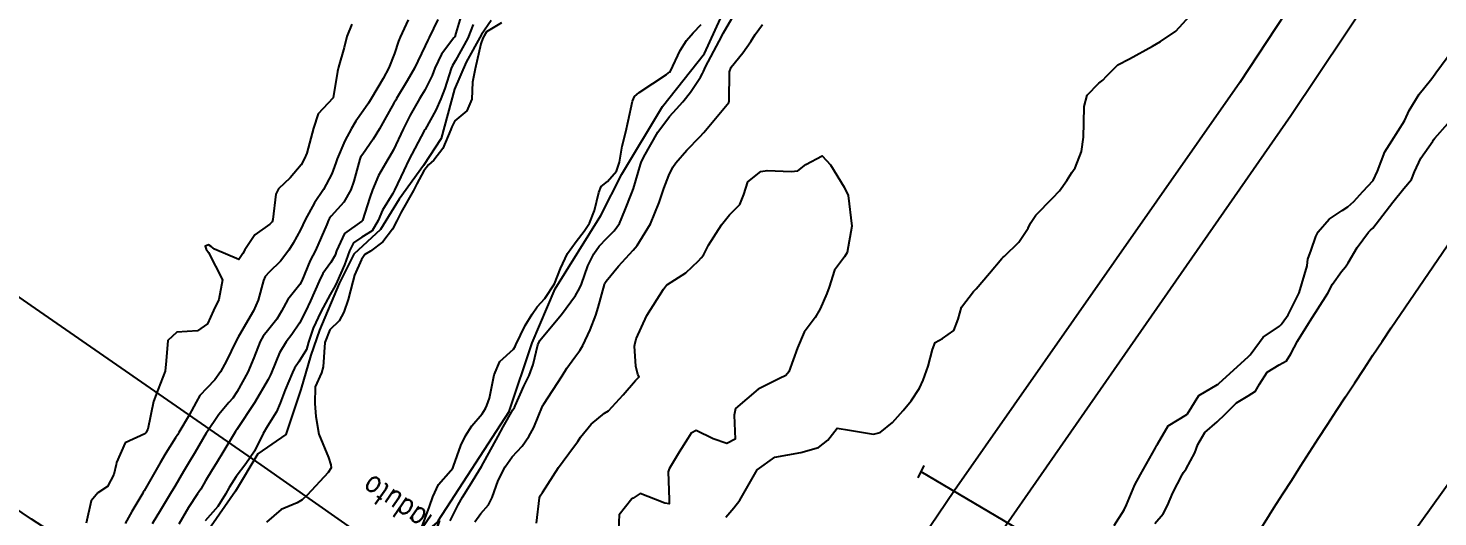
# Model space of a CAD drawing. Header units: metres. Extents: x 292545 to 299085, y 7450245 to 7463078.
# Drawn here: x 295769.3 to 295861.4, y 7459102.9 to 7459134.8 of the extents above; entities that cross this region are included whole.
import ezdxf

# ---------------------------------------------------------------- set-up
doc = ezdxf.new("R2010")
doc.units = ezdxf.units.M
for name, color, linetype in [('Curvas de Nivel 1m', 11, 'Continuous'), ('Curvas de Nivel 5m', 15, 'Continuous'), ('Hidrografia', 140, 'Continuous'), ('Linha Férrea', 20, 'Continuous'), ('Pórtico', 62, 'Continuous'), ('TEXTO', 45, 'Continuous'), ('Vias Primárias', 230, 'Continuous')]:
    doc.layers.add(name, color=color, linetype=linetype)
doc.styles.add('ROMANS', font='romans', dxfattribs={"height": 0.2})

msp = doc.modelspace()

# ---------------------------------------------------------------- linework, layer by layer
at = {"layer": 'Curvas de Nivel 1m', "flags": 128}
for points, elevation in [([(295794.15, 7459135.331), (295793.631, 7459134.196), (295793.533, 7459133.935), (295793.262, 7459133.146), (295792.896, 7459132.205), (295792.531, 7459131.496), (295791.757, 7459130.222), (295791.561, 7459129.893), (295791.22, 7459129.381), (295790.738, 7459128.707), (295790.451, 7459128.238), (295790.014, 7459127.422), (295789.531, 7459126.247), (295789.443, 7459125.985), (295789.173, 7459125.27), (295788.631, 7459124.258), (295788.044, 7459123.372), (295787.439, 7459122.275), (295787.126, 7459121.615), (295786.654, 7459120.748), (295786.374, 7459120.287), (295785.83, 7459119.565), (295785.091, 7459118.841), (295784.83, 7459118.559), (295784.713, 7459118.304), (295784.363, 7459117.014), (295784.058, 7459116.31), (295783.682, 7459115.689), (295783.046, 7459114.596), (295782.905, 7459114.322), (295782.299, 7459113.062), (295781.91, 7459112.341), (295781.537, 7459111.816), (295781.002, 7459111.258), (295780.558, 7459110.793), (295780.308, 7459110.357), (295779.853, 7459109.492), (295779.191, 7459108.368), (295779.108, 7459108.231), (295778.968, 7459108.009), (295778.323, 7459107.009), (295777.969, 7459106.385), (295776.924, 7459104.557), (295776.862, 7459104.462), (295776.827, 7459104.401), (295776.108, 7459103.204), (295775.668, 7459102.412)], 662), ([(295796.094, 7459135.369), (295795.529, 7459134.177), (295795.443, 7459134.006), (295795.267, 7459133.631), (295794.796, 7459132.646), (295794.567, 7459132.187), (295794.087, 7459131.349), (295793.397, 7459130.198), (295793.341, 7459130.09), (295793.228, 7459129.889), (295792.615, 7459128.813), (295792.276, 7459128.219), (295791.871, 7459127.549), (295791.186, 7459126.566), (295791.052, 7459126.364), (295790.999, 7459126.232), (295790.599, 7459124.805), (295790.403, 7459124.238), (295789.961, 7459123.432), (295789.137, 7459122.506), (295789.018, 7459122.368), (295788.953, 7459122.253), (295788.839, 7459121.964), (295788.097, 7459120.265), (295787.768, 7459119.605), (295787.207, 7459118.278), (295787.081, 7459118.044), (295786.298, 7459117.06), (295785.886, 7459116.292), (295785.573, 7459115.779), (295785.051, 7459115.128), (295784.692, 7459114.658), (295784.498, 7459114.305), (295784.078, 7459113.258), (295783.678, 7459112.32), (295783, 7459111.053), (295782.706, 7459110.623), (295782.456, 7459110.335), (295781.791, 7459109.536), (295780.99, 7459108.35), (295780.972, 7459108.32), (295780.238, 7459107.072), (295779.814, 7459106.361), (295779.486, 7459105.816), (295778.928, 7459104.848), (295778.643, 7459104.374), (295777.992, 7459103.298), (295777.446, 7459102.392)], 661), ([(295796.899, 7459102.585), (295797.424, 7459103.647), (295797.705, 7459104.152), (295798.174, 7459104.904), (295798.943, 7459106.14), (295800.029, 7459108.124), (295800.354, 7459108.737), (295800.989, 7459109.84), (295801.09, 7459110.01), (295801.144, 7459110.108), (295801.714, 7459111.394), (295802.048, 7459112.1), (295802.315, 7459112.805), (295802.634, 7459114.094), (295802.759, 7459114.38), (295803.049, 7459114.745), (295804.178, 7459116.073), (295805.075, 7459117.316), (295805.354, 7459117.784), (295805.465, 7459118.056), (295805.897, 7459119.256), (295806.287, 7459120.048), (295806.626, 7459120.537), (295807.123, 7459121.076), (295807.61, 7459121.553), (295807.951, 7459122.032), (295808.3, 7459122.87), (295808.757, 7459124.024), (295808.867, 7459124.314), (295809.173, 7459125.361), (295809.319, 7459125.88), (295809.375, 7459126.017), (295809.549, 7459126.377), (295810.459, 7459128.001), (295811.213, 7459129.031), (295811.674, 7459129.53), (295812.09, 7459129.981), (295812.592, 7459130.617), (295813.247, 7459131.583), (295813.382, 7459131.837), (295813.433, 7459131.967), (295813.564, 7459132.273), (295814.455, 7459133.952), (295814.742, 7459134.487), (295815.295, 7459135.437)], 659), ([(295814.906, 7459102.837), (295815.415, 7459103.443), (295815.822, 7459103.937), (295816.943, 7459105.92), (295818.103, 7459106.757), (295818.953, 7459106.919), (295819.791, 7459107.055), (295820.958, 7459107.392), (295821.551, 7459107.871), (295822.179, 7459108.654), (295822.973, 7459108.52), (295824.552, 7459108.251), (295824.971, 7459108.367), (295825.776, 7459109.023), (295826.476, 7459109.808), (295826.999, 7459110.448), (295827.546, 7459111.256), (295827.79, 7459111.792), (295828.115, 7459112.696), (295828.389, 7459113.786), (295828.574, 7459114.25), (295829.044, 7459114.518), (295829.781, 7459115.044), (295830.076, 7459115.77), (295830.288, 7459116.551), (295831.081, 7459117.587), (295831.25, 7459117.757), (295832.122, 7459118.773), (295832.918, 7459119.733), (295833.012, 7459119.823), (295833.106, 7459119.902), (295834.022, 7459120.818), (295834.647, 7459121.715), (295834.803, 7459122.047), (295835.141, 7459122.567), (295836.239, 7459123.694), (295836.684, 7459124.163), (295837.17, 7459124.84), (295837.498, 7459125.357), (295837.702, 7459125.675), (295838.132, 7459126.733), (295838.258, 7459127.669), (295838.282, 7459128.6), (295838.287, 7459129.669), (295838.485, 7459130.417), (295839.246, 7459131.198), (295839.507, 7459131.4), (295839.75, 7459131.655), (295840.503, 7459132.405), (295841.264, 7459132.792), (295842.749, 7459133.618), (295843.276, 7459133.919), (295844.288, 7459134.595), (295845.193, 7459135.591)], 661), ([(295790.477, 7459135.046), (295790.157, 7459134.241), (295789.979, 7459133.53), (295789.609, 7459132.246), (295789.537, 7459131.96), (295789.253, 7459130.25), (295789.25, 7459130.232), (295789.232, 7459130.21), (295788.275, 7459129.206), (295787.967, 7459128.269), (295787.535, 7459126.623), (295787.395, 7459126.277), (295787.179, 7459125.87), (295786.442, 7459125.016), (295785.683, 7459124.295), (295785.518, 7459123.936), (295785.331, 7459122.298), (295785.283, 7459122.147), (295785.13, 7459121.988), (295784.136, 7459121.297), (295783.481, 7459120.316), (295783.369, 7459120.057), (295783.103, 7459119.666), (295781.516, 7459120.344), (295781.296, 7459120.528), (295781.116, 7459120.638), (295780.912, 7459120.555), (295780.964, 7459120.351), (295781.11, 7459120.125), (295782.039, 7459118.336), (295781.794, 7459117.063), (295781.442, 7459116.344), (295781.054, 7459115.468), (295780.393, 7459115.013), (295779.048, 7459114.922), (295778.461, 7459114.379), (295778.345, 7459113.058), (295778.295, 7459112.381), (295777.822, 7459111.208), (295777.535, 7459110.392), (295777.166, 7459108.588), (295777.059, 7459108.399), (295777.028, 7459108.343), (295776.971, 7459108.28), (295775.679, 7459107.696), (295775.106, 7459106.418), (295775.081, 7459106.279), (295774.935, 7459105.632), (295774.519, 7459104.832), (295773.886, 7459104.43), (295773.454, 7459103.895), (295773.133, 7459102.438)], 663), ([(295798.403, 7459135.026), (295798.05, 7459134.148), (295797.258, 7459132.677), (295797.056, 7459132.361), (295796.969, 7459132.163), (295796.55, 7459130.857), (295796.289, 7459130.169), (295795.963, 7459129.431), (295795.26, 7459128.179), (295795.237, 7459128.145), (295795.202, 7459128.088), (295794.199, 7459126.195), (295793.871, 7459125.501), (295793.274, 7459124.208), (295793.151, 7459123.998), (295792.471, 7459122.889), (295792.198, 7459122.219), (295791.802, 7459121.547), (295791.122, 7459121.124), (295790.596, 7459120.757), (295790.337, 7459120.238), (295790.007, 7459119.333), (295789.521, 7459118.246), (295789.381, 7459117.946), (295789.074, 7459117.396), (295788.465, 7459116.259), (295787.964, 7459115.178), (295787.654, 7459114.271), (295787.51, 7459113.799), (295787.024, 7459112.988), (295786.732, 7459112.568), (295786.6, 7459112.284), (295786.136, 7459111.154), (295785.799, 7459110.292), (295785.569, 7459109.712), (295784.978, 7459108.792), (295784.687, 7459108.304), (295784.114, 7459107.154), (295783.56, 7459106.321), (295782.934, 7459105.483), (295782.478, 7459104.784), (295782.232, 7459104.337), (295781.724, 7459103.529), (295780.897, 7459102.593)], 659), ([(295800.258, 7459135.15), (295799.279, 7459134.557), (295799.113, 7459134.295), (295799.041, 7459134.133), (295798.901, 7459133.767), (295798.537, 7459132.141), (295798.366, 7459131.265), (295798.319, 7459130.144), (295797.984, 7459129.386), (295797.212, 7459128.745), (295797.013, 7459128.354), (295796.95, 7459128.163), (295796.423, 7459126.935), (295795.825, 7459126.174), (295795.494, 7459125.861), (295795.172, 7459125.46), (295794.73, 7459124.616), (295794.51, 7459124.19), (295793.707, 7459122.77), (295793.412, 7459122.206), (295793.127, 7459121.657), (295792.504, 7459120.831), (295791.691, 7459120.224), (295791.329, 7459120.008), (295791.105, 7459119.671), (295790.662, 7459118.662), (295790.536, 7459118.235), (295790.242, 7459117.068), (295789.948, 7459116.241), (295789.643, 7459115.658), (295789.051, 7459115.068), (295788.723, 7459114.255), (295788.606, 7459112.67), (295788.505, 7459112.258), (295788.088, 7459111.348), (295788.066, 7459110.264), (295788.126, 7459109.405), (295788.321, 7459108.26), (295788.95, 7459106.739), (295789.116, 7459106.248), (295789.125, 7459106.064), (295788.938, 7459105.751), (295787.56, 7459104.27), (295787.234, 7459103.959), (295786.915, 7459103.767), (295785.869, 7459103.329), (295784.896, 7459102.502)], 658), ([(295795.043, 7459102.179), (295795.55, 7459103.537), (295795.771, 7459104.172), (295796.129, 7459104.97), (295796.94, 7459105.884), (295797.066, 7459106.035), (295797.117, 7459106.158), (295797.591, 7459107.52), (295797.899, 7459108.151), (295798.316, 7459108.804), (295798.984, 7459109.578), (295799.196, 7459109.931), (295799.292, 7459110.136), (295799.471, 7459110.606), (295799.766, 7459112.129), (295800.137, 7459113.013), (295801.039, 7459113.823), (295801.153, 7459113.997), (295801.197, 7459114.108), (295801.807, 7459115.351), (295802.247, 7459116.098), (295802.573, 7459116.59), (295803.073, 7459117.128), (295803.717, 7459118.08), (295804.095, 7459119.078), (295804.556, 7459120.068), (295805.121, 7459120.859), (295805.656, 7459121.527), (295805.991, 7459122.051), (295806.316, 7459122.874), (295806.607, 7459124.045), (295806.767, 7459124.436), (295807.164, 7459124.768), (295807.765, 7459125.443), (295807.955, 7459126.032), (295808.138, 7459127.086), (295808.365, 7459128.028), (295808.523, 7459128.717), (295808.807, 7459130.024), (295808.936, 7459130.323), (295809.239, 7459130.588), (295811.031, 7459131.774), (295811.252, 7459131.936), (295811.278, 7459131.964), (295811.295, 7459131.99), (295811.917, 7459133.332), (295812.327, 7459133.979), (295812.757, 7459134.499), (295813.289, 7459135.044)], 658), ([(295840.255, 7459102.291), (295840.91, 7459103.316), (295841.066, 7459103.638), (295841.616, 7459104.946), (295841.983, 7459105.624), (295842.96, 7459107.366), (295843.042, 7459107.53), (295843.075, 7459107.609), (295843.784, 7459108.798), (295844.992, 7459109.542), (295845.02, 7459109.563), (295845.034, 7459109.59), (295845.786, 7459110.797), (295847.012, 7459111.508), (295847.05, 7459111.531), (295847.09, 7459111.569), (295849.031, 7459113.343), (295849.132, 7459113.439), (295849.211, 7459113.538), (295849.989, 7459114.59), (295851.06, 7459115.319), (295851.159, 7459115.421), (295851.229, 7459115.518), (295851.625, 7459116.068), (295852.339, 7459117.501), (295852.858, 7459119.251), (295852.881, 7459119.493), (295852.902, 7459119.697), (295853.115, 7459120.28), (295853.433, 7459121.182), (295853.576, 7459121.486), (295854.302, 7459122.318), (295855.147, 7459122.869), (295855.506, 7459123.11), (295855.906, 7459123.462), (295856.501, 7459124.115), (295857.167, 7459124.841), (295857.444, 7459125.446), (295857.922, 7459126.709), (295858.389, 7459127.432), (295859.216, 7459128.728), (295859.43, 7459129.209), (295859.527, 7459129.417), (295860.179, 7459130.471), (295860.918, 7459131.403), (295861.062, 7459131.595), (295861.258, 7459131.882), (295862.377, 7459133.383)], 662), ([(295842.901, 7459102.426), (295843.459, 7459103.053), (295843.728, 7459103.602), (295844.091, 7459104.433), (295844.695, 7459105.592), (295844.783, 7459105.753), (295844.947, 7459105.997), (295845.513, 7459107.029), (295845.72, 7459107.582), (295846.184, 7459108.369), (295846.978, 7459109.073), (295847.509, 7459109.562), (295848.236, 7459110.31), (295849.001, 7459110.775), (295849.481, 7459111.06), (295849.748, 7459111.533), (295850.247, 7459112.302), (295851.026, 7459112.787), (295851.499, 7459113.044), (295851.795, 7459113.512), (295852.221, 7459114.333), (295852.955, 7459115.501), (295853.065, 7459115.662), (295854.209, 7459117.479), (295854.509, 7459118.055), (295855.097, 7459118.897), (295855.372, 7459119.196), (295855.531, 7459119.466), (295856.129, 7459120.449), (295856.87, 7459121.453), (295856.997, 7459121.588), (295857.136, 7459121.732), (295858.453, 7459123.431), (295859.162, 7459124.309), (295859.669, 7459124.914), (295859.865, 7459125.413), (295860.291, 7459126.304), (295861.053, 7459127.401), (295861.113, 7459127.492), (295861.205, 7459127.602), (295862.054, 7459128.553)], 663), ([(295802.539, 7459102.452), (295802.731, 7459104.092), (295802.784, 7459104.232), (295802.927, 7459104.45), (295803.984, 7459106.074), (295804.956, 7459107.403), (295805.244, 7459107.773), (295805.415, 7459108.055), (295806.105, 7459108.919), (295806.987, 7459109.623), (295807.234, 7459109.793), (295807.477, 7459110.035), (295808.189, 7459110.84), (295809.01, 7459111.762), (295809.231, 7459112.017), (295809.164, 7459112.167), (295809.023, 7459112.711), (295808.943, 7459114.021), (295808.954, 7459114.111), (295809.048, 7459114.498), (295809.734, 7459116.01), (295810.832, 7459117.745), (295811.026, 7459117.991), (295811.056, 7459118.018), (295811.084, 7459118.032), (295812.28, 7459118.793), (295813.107, 7459119.592), (295813.296, 7459119.783), (295813.437, 7459119.967), (295813.778, 7459120.618), (295814.609, 7459121.948), (295815.14, 7459122.605), (295815.808, 7459123.272), (295816.083, 7459123.931), (295816.336, 7459124.758), (295817.175, 7459125.417), (295817.606, 7459125.486), (295819.176, 7459125.429), (295819.592, 7459125.478), (295820.118, 7459125.886), (295821.189, 7459126.444), (295821.725, 7459125.865), (295822.617, 7459124.399), (295822.877, 7459123.853), (295823.133, 7459121.85), (295822.831, 7459120.137), (295822.64, 7459119.855), (295821.991, 7459118.97), (295821.645, 7459117.864), (295821.501, 7459117.443), (295821.069, 7459116.446), (295820.735, 7459115.875), (295820.014, 7459114.919), (295819.581, 7459113.892), (295819.017, 7459112.334), (295818.827, 7459112.09), (295818.402, 7459111.906), (295817.006, 7459111.195), (295815.533, 7459109.942), (295815.435, 7459109.494), (295815.518, 7459107.942), (295814.96, 7459107.642), (295814.072, 7459107.959), (295812.971, 7459108.501), (295812.626, 7459108.315), (295812.423, 7459107.975), (295811.849, 7459107.086), (295811.19, 7459105.988), (295811.135, 7459105.794), (295811.2, 7459103.987), (295811.202, 7459103.704), (295810.919, 7459103.749), (295810.301, 7459103.999), (295809.301, 7459104.389), (295808.924, 7459104.127), (295808.857, 7459104.087), (295808.757, 7459104.022), (295807.94, 7459102.997), (295807.882, 7459102.03)], 661)]:
    msp.add_lwpolyline(points, dxfattribs=dict(at, elevation=elevation))
at = {"layer": 'Curvas de Nivel 5m', "elevation": 660, "flags": 128}
for points in [[(295797.672, 7459135.78), (295797.278, 7459134.469), (295797.196, 7459134.239), (295797.14, 7459134.161), (295796.328, 7459133.104), (295795.909, 7459132.173), (295795.731, 7459131.693), (295795.238, 7459130.735), (295795.028, 7459130.389), (295794.902, 7459130.183), (295794.298, 7459129.108), (295793.838, 7459128.2), (295793.189, 7459126.843), (295792.97, 7459126.428), (295792.828, 7459126.214), (295792.229, 7459125.157), (295791.834, 7459124.223), (295791.649, 7459123.732), (295791.173, 7459122.23), (295791.158, 7459122.204), (295791.132, 7459122.188), (295790.002, 7459121.364), (295789.488, 7459120.246), (295789.391, 7459119.965), (295789.101, 7459119.479), (295788.595, 7459118.753), (295788.342, 7459118.261), (295787.781, 7459116.98), (295787.45, 7459116.274), (295787.055, 7459115.513), (295786.563, 7459114.769), (295786.193, 7459114.289), (295785.752, 7459113.573), (295785.23, 7459112.298), (295785.166, 7459112.144), (295785.008, 7459111.837), (295784.12, 7459110.313), (295782.975, 7459108.56), (295782.877, 7459108.428), (295782.811, 7459108.332), (295782.115, 7459107.179), (295781.618, 7459106.343), (295781.366, 7459105.918), (295780.931, 7459105.2), (295780.61, 7459104.669), (295780.408, 7459104.355), (295779.809, 7459103.461), (295779.177, 7459102.367)], [(295798.504, 7459102.539), (295798.907, 7459103.079), (295799.41, 7459103.638), (295799.637, 7459104.129), (295800.042, 7459105.232), (295800.491, 7459106.117), (295800.95, 7459106.769), (295801.592, 7459107.468), (295802.046, 7459108.099), (295802.367, 7459108.701), (295802.939, 7459110.091), (295802.957, 7459110.127), (295802.994, 7459110.199), (295804.219, 7459112.072), (295804.517, 7459112.571), (295805.031, 7459113.292), (295805.373, 7459113.722), (295805.558, 7459114.055), (295806.03, 7459115.073), (295806.4, 7459116.047), (295806.568, 7459116.544), (295806.981, 7459118.041), (295807.005, 7459118.119), (295807.086, 7459118.257), (295807.89, 7459119.243), (295808.604, 7459120.025), (295808.854, 7459120.284), (295809.119, 7459120.6), (295809.99, 7459122.007), (295810.55, 7459123.402), (295810.743, 7459123.996), (295810.846, 7459124.307), (295811.171, 7459125.162), (295811.449, 7459125.717), (295811.633, 7459125.985), (295812.353, 7459126.816), (295813.2, 7459127.685), (295813.454, 7459127.966), (295814.541, 7459129.275), (295815.094, 7459129.942), (295815.122, 7459130.044), (295815.145, 7459131.942), (295815.256, 7459132.254), (295816.009, 7459133.189), (295816.529, 7459133.927), (295816.823, 7459134.381), (295817.29, 7459135.035)]]:
    msp.add_lwpolyline(points, dxfattribs=at)
at = {"layer": 'Hidrografia'}
for points in [[(295796.122, 7459102.601), (295800.753, 7459109.744), (295802.252, 7459114.235), (295803.751, 7459117.758), (295806.746, 7459122.55), (295808.103, 7459125.261), (295810.756, 7459129.67), (295813.505, 7459133.146), (295815.698, 7459137.979)], [(295799.572, 7459135.305), (295798.956, 7459134.381), (295797.942, 7459132.577), (295797.193, 7459130.816), (295796.309, 7459127.581), (295795.164, 7459125.821), (295793.578, 7459123.621), (295792.344, 7459121.64), (295790.62, 7459120.033), (295789.65, 7459118.097), (295788.373, 7459115.061), (295787.8, 7459113.433), (295787.139, 7459111.188), (295786.17, 7459108.24), (295784.344, 7459106.971), (295782.876, 7459104.528), (295780.607, 7459101.241)]]:
    msp.add_lwpolyline(points, dxfattribs=at)
at = {"layer": 'Linha Férrea', "linetype": 'Continuous'}
for points in [[(295884.926, 7459183.774), (295877.753, 7459173.758), (295870.647, 7459163.599), (295864.572, 7459155.077), (295853.798, 7459139.366), (295848.454, 7459131.25), (295837.618, 7459115.728), (295829.826, 7459104.576), (295823.429, 7459095.099), (295818.654, 7459088.072), (295803.779, 7459065.062), (295798.463, 7459056.301), (295797.561, 7459054.895), (295795.467, 7459052.332), (295790.894, 7459044.474), (295787.537, 7459038.277), (295784.563, 7459032.85), (295780.528, 7459024.565), (295777.915, 7459019.521), (295775.28, 7459013.822), (295772.645, 7459007.921), (295769.76, 7459000.934), (295766.066, 7458991.656)], [(295867.907, 7459152.779), (295857.16, 7459137.132), (295851.787, 7459129.054), (295840.95, 7459113.461), (295833.212, 7459102.313), (295826.78, 7459092.851), (295822.014, 7459085.855), (295807.237, 7459062.902), (295802.026, 7459054.528), (295800.839, 7459052.855), (295798.942, 7459049.923), (295794.453, 7459042.756), (295791.139, 7459036.413), (295788.309, 7459030.913), (295784.294, 7459022.673), (295781.701, 7459017.666), (295779.117, 7459012.078), (295776.518, 7459006.257), (295773.667, 7458999.35), (295770.021, 7458990.194), (295760.792, 7458963.163)]]:
    msp.add_lwpolyline(points, dxfattribs=at)
at = {"layer": 'Pórtico'}
for points in [[(295827.83, 7459106.218), (295827.436, 7459105.408)], [(295827.633, 7459105.813), (295836.478, 7459100.598)]]:
    msp.add_lwpolyline(points, dxfattribs=at)
at = {"layer": 'Vias Primárias'}
for points in [[(295865.572, 7458514.458), (295785.415, 7458724.289, 0.420495), (295782.042, 7458723.873, 0.087123), (295780.124, 7458722.266), (295769.608, 7458740.52), (295808.781, 7458774.298), (295829.054, 7458793.425), (295849.257, 7458813.022), (295861.58, 7458829.293, 0.619503), (295854.29, 7458845.204, -0.023983), (295817.222, 7458849.776, -0.302133), (295779.078, 7458893.566, -0.041596), (295794.767, 7458961.414, -0.007394), (295808.303, 7459013.8, -0.044215), (295837.903, 7459082.123, -0.03276), (295875.911, 7459139.851, -0.031206), (295922.635, 7459201.131, -0.025451), (295970.219, 7459249.95), (295975.417, 7459254.165), (296004.791, 7459280.392), (296030.372, 7459299.512), (296059.88, 7459319.214), (296102.964, 7459347.576)], [(295915.692, 7459017.221), (295916.242, 7459016.651, -1), (295915.612, 7459016.045), (295903.39, 7459024.546), (295886.746, 7459035.052), (295865.197, 7459049.846), (295837.791, 7459068.65), (295823.389, 7459079.106), (295801.542, 7459094.334), (295784.564, 7459106.261), (295767.623, 7459117.994), (295743.101, 7459134.948), (295709.54, 7459158.143), (295680.358, 7459178.232), (295651.658, 7459198.875)]]:
    msp.add_lwpolyline(points, format="xyb", dxfattribs=at)
at = {"layer": 'Vias Primárias', "elevation": 684.803}
msp.add_lwpolyline([(295828.183, 7459062.819), (295828.642, 7459062.49), (295828.835, 7459062.759), (295814.673, 7459072.389), (295791, 7459088.822), (295769.561, 7459102.712), (295752.939, 7459113.988), (295731.973, 7459128.419), (295710.881, 7459142.883), (295687.422, 7459159.146), (295666.945, 7459173.493), (295645.93, 7459187.667)], dxfattribs=at)
at = {"layer": 'Vias Primárias'}
msp.add_lwpolyline([(295892.356, 7459053.276), (295858.908, 7459088.667, -0.397774), (295858.908, 7459100.622), (295899.705, 7459157.545, -0.66372), (295912.088, 7459157.442), (295954.018, 7459113.546), (295956.392, 7459111.175, -0.402069), (295954.225, 7459098.808), (295905.361, 7459051.936, -0.577739)], format="xyb", close=True, dxfattribs=at)

# ---------------------------------------------------------------- texts
at = {"layer": 'TEXTO', "style": 'ROMANS', "width": 0.8}
msp.add_text('Projeção/Viaduto', height=1.5, rotation=145.47702, dxfattribs=at).set_placement((295803.328, 7459097.711))

doc.saveas('drawing.dxf')
